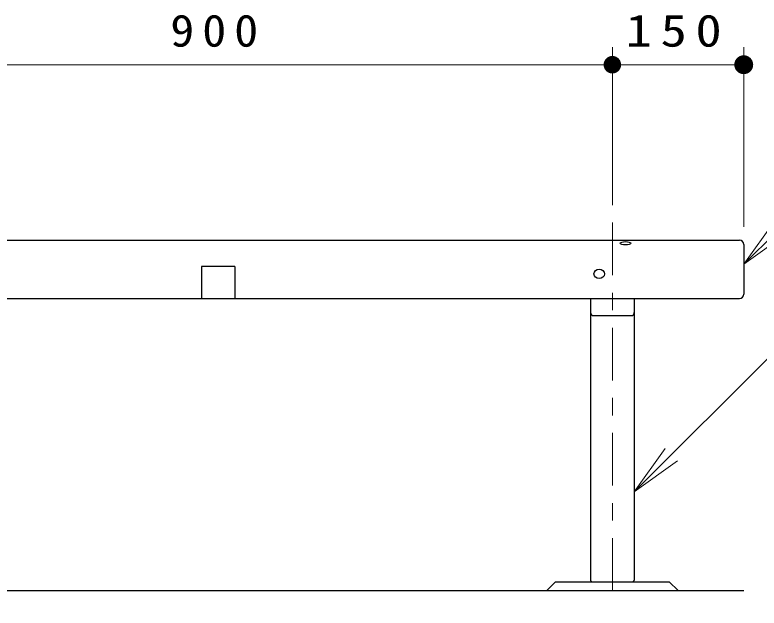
# Model space of a CAD drawing. Units: millimetres on the paper, scale 1:20. Extents: x -365 to 12, y -38 to 257.
# Drawn here: x -273.09 to -230.6, y 112.19 to 146.01 of the extents above; entities that cross this region are included whole.
import ezdxf

# ---------------------------------------------------------------- set-up
doc = ezdxf.new("R2010")
doc.units = ezdxf.units.MM
doc.linetypes.add('USER1', pattern=[4.5, 2.5, -2])
doc.linetypes.add('USER2', pattern=[6, 3, -1, 1, -1])
doc.layers.add('LY_1', color=7, linetype='Continuous', lineweight=25)
doc.styles.add('ＭＳ ゴシック', font='')
doc.styles.get('ＭＳ ゴシック').set_extended_font_data('MS Gothic')

# ---------------------------------------------------------------- blocks, each defined once
blk = doc.blocks.new('filled_dot')
at = {"color": 0, "linetype": 'Continuous', "lineweight": -2, "const_width": 1.25}
blk.add_lwpolyline([(-0.625, 0, 1), (0.625, 0, 1)], format="xyb", close=True, dxfattribs=at)
blk = doc.blocks.new('open_arrow')
at = {"color": 0, "linetype": 'Continuous', "lineweight": -2}
blk.add_lwpolyline([(7.5, 1.25), (0, 0), (7.5, -1.25)], dxfattribs=at)

msp = doc.modelspace()

# ---------------------------------------------------------------- linework, layer by layer
at = {"layer": 'LY_1', "lineweight": 13}
for p, q in [((-238.979, 135.172), (-238.979, 144.172)), ((-231.479, 133.922), (-231.479, 144.172)), ((-283.979, 143.172), (-238.979, 143.172)), ((-238.979, 143.172), (-231.479, 143.172)), ((-231.478, 131.79), (-220.872, 142.396)), ((-237.728, 118.807), (-227.122, 129.414))]:
    msp.add_line(p, q, dxfattribs=at)
at = {"layer": 'LY_1', "linetype": 'USER2', "lineweight": 13}
msp.add_line((-238.979, 134.172), (-238.979, 112.186), dxfattribs=at)
at = {"layer": 'LY_1'}
for p, q in [((-291.229, 133.172), (-231.729, 133.172)), ((-231.479, 132.922), (-231.479, 130.085)), ((-291.229, 129.835), (-231.729, 129.835)), ((-240.229, 129.835), (-240.229, 113.786)), ((-237.729, 129.835), (-237.729, 113.786)), ((-240.053, 128.863), (-237.904, 128.863)), ((-242.728, 113.186), (-242.228, 113.686)), ((-242.228, 113.686), (-235.728, 113.686)), ((-235.729, 113.686), (-235.228, 113.186)), ((-280.229, 113.186), (-231.479, 113.186))]:
    msp.add_line(p, q, dxfattribs=at)
at = {"layer": 'LY_1', "linetype": 'USER1'}
for p, q in [((-262.429, 131.672), (-262.429, 129.835)), ((-260.529, 131.672), (-262.429, 131.672)), ((-260.529, 131.672), (-260.529, 129.835))]:
    msp.add_line(p, q, dxfattribs=at)
at = {"layer": 'LY_1'}
for centre, radius, start, end in [((-231.729, 132.922), 0.25, 0, 90), ((-231.729, 130.085), 0.25, 270, 0), ((-240.054, 129.038), 0.175, 180, 270), ((-237.904, 129.038), 0.175, 270, 0), ((-240.129, 113.786), 0.1, 180, 270), ((-237.829, 113.786), 0.1, 270, 0)]:
    msp.add_arc(centre, radius, start, end, dxfattribs=at)
for centre, ratio in [((-238.229, 132.993), 0.317312), ((-239.729, 131.242), 0.894955)]:
    msp.add_ellipse(centre, major_axis=(0.3, 0), ratio=ratio, dxfattribs=at)

# ---------------------------------------------------------------- block references
at = {"layer": 'LY_1', "lineweight": 13}
for name, p, xscale, yscale, rotation in [('filled_dot', (-238.979, 143.172), 0.4, 0.4, 180), ('filled_dot', (-231.479, 143.172), 0.431, 0.431, 180), ('open_arrow', (-231.478, 131.79), 0.4, 0.4, 45), ('open_arrow', (-237.728, 118.807), 0.4, 0.4, 45)]:
    msp.add_blockref(name, p, dxfattribs=dict(at, xscale=xscale, yscale=yscale, rotation=rotation))

# ---------------------------------------------------------------- texts
at = {"layer": 'LY_1', "char_height": 1.833, "attachment_point": 8, "style": 'ＭＳ ゴシック'}
for s, insert in [('\\T1.33;\\W1.1;900', (-261.479, 144.172)), ('\\T1.33;\\W1.2;150', (-235.229, 144.172))]:
    msp.add_mtext(s, dxfattribs=dict(at, insert=insert))

doc.saveas('drawing.dxf')
